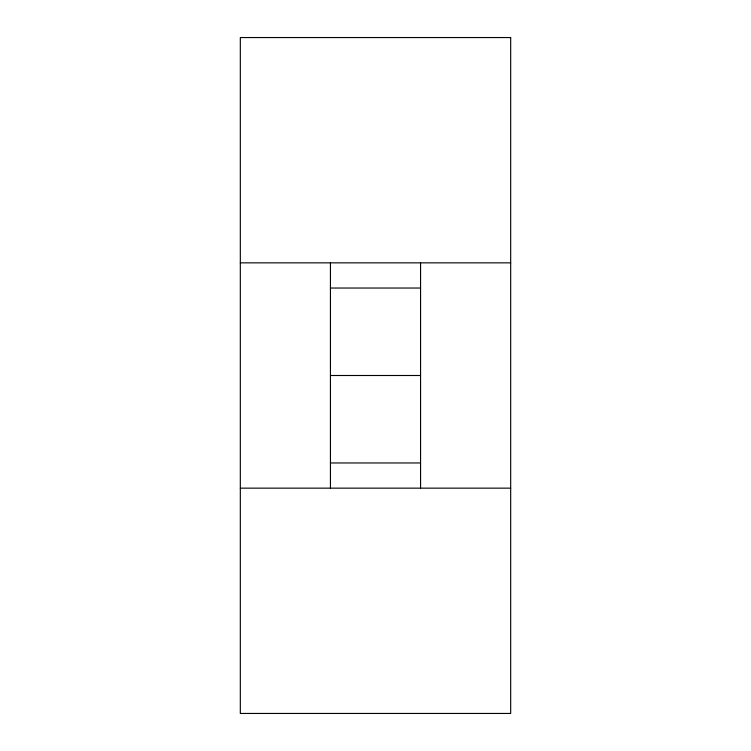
<?xml version="1.0" encoding="UTF-8"?>
<svg xmlns="http://www.w3.org/2000/svg" width="751" height="751" viewBox="0 0 751 751"><rect width="100%" height="100%" fill="white"/><g stroke="black" fill="none" stroke-linecap="round" stroke-linejoin="round"><path stroke-width="1.13" d="M240.32 262.85L510.68 262.85M330.44 288.037L420.56 288.037M330.44 375.5L420.56 375.5M330.44 462.963L420.56 462.963M240.32 488.15L510.68 488.15M420.56 262.85L420.56 488.15M330.44 262.85L330.44 488.15M510.68 37.55L240.32 37.55L240.32 713.45L510.68 713.45L510.68 37.55"/></g></svg>
